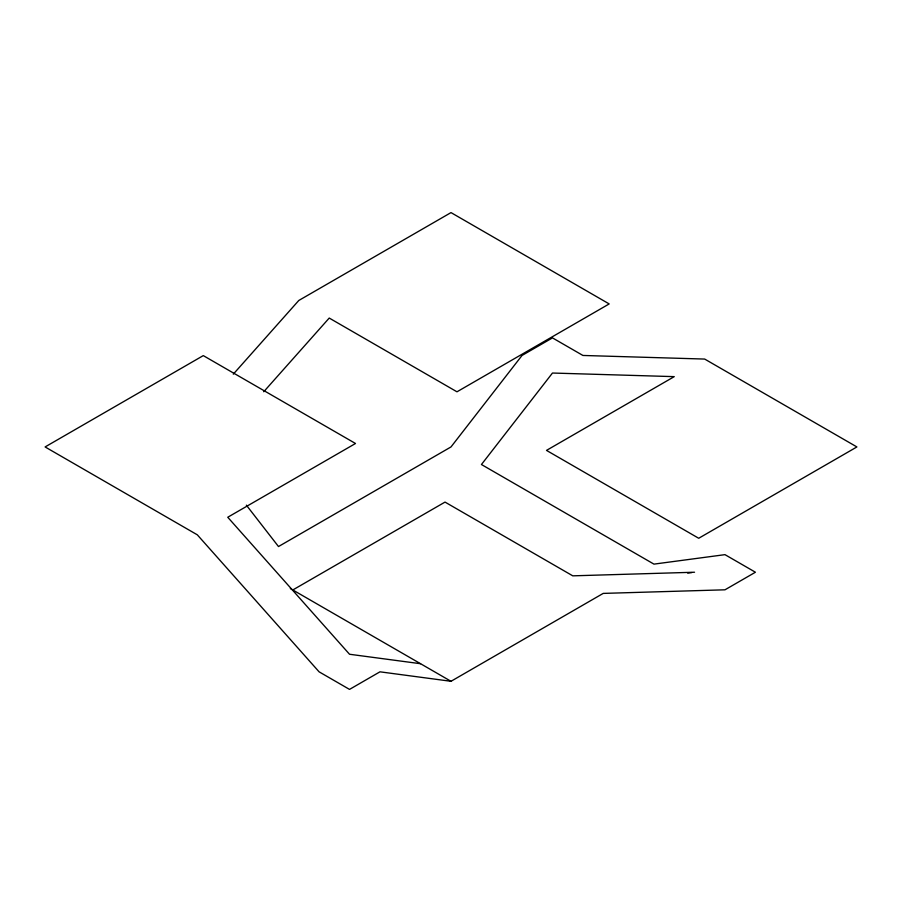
<?xml version="1.0" encoding="UTF-8"?>
<svg xmlns="http://www.w3.org/2000/svg" width="902" height="902" viewBox="0 0 902 902"><rect width="100%" height="100%" fill="white"/><g stroke="black" fill="none" stroke-linecap="round" stroke-linejoin="round"><path stroke-width="1.35" d="M233.291 374.172L298.787 300.479L451 212.601L609.188 303.929L456.976 391.806L329.23 318.056L263.734 391.75M292.812 589.964L445.024 502.087L572.77 575.837L694.54 572.229M420.558 663.714L349.525 654.254L227.755 517.252L355.501 443.491L203.288 355.613L45.1 446.941L197.312 534.818L319.082 671.821L349.525 689.399L379.967 671.821L451 681.292L603.212 593.403L724.982 589.807L755.425 572.229L724.982 554.651L653.95 564.122L481.442 464.519L552.475 373.033L674.245 376.641L546.499 450.391L698.712 538.268L856.9 446.941L704.688 359.064L582.918 355.456L552.475 337.889L522.033 355.456L451 446.941L278.493 546.544L246.359 505.154M687.707 573.142L691.811 572.59M290.331 588.532L451 681.292"/></g></svg>
